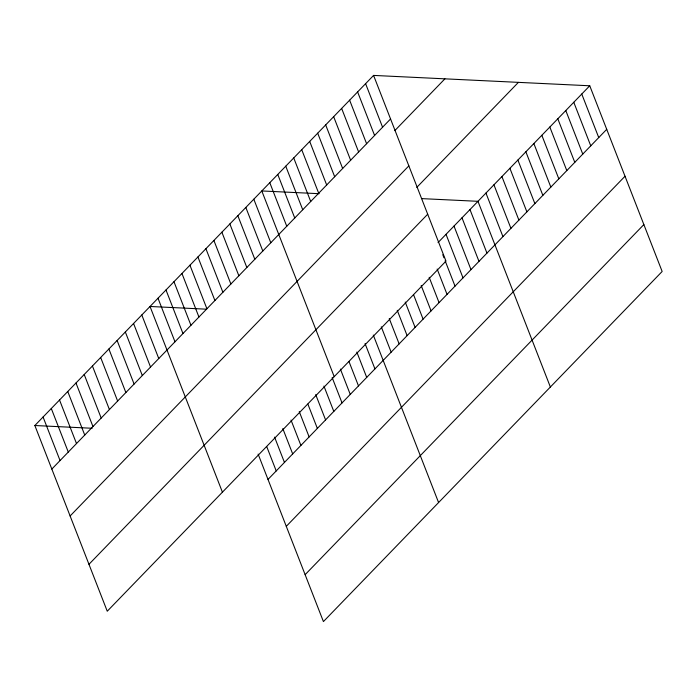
<?xml version="1.0" encoding="UTF-8"?>
<svg xmlns="http://www.w3.org/2000/svg" width="697" height="697" viewBox="0 0 697 697"><rect width="100%" height="100%" fill="white"/><g stroke="black" fill="none" stroke-linecap="round" stroke-linejoin="round"><path stroke-width="1.05" d="M373.583 75.415L445.984 261.122L107.251 611.217L34.85 425.518L373.583 75.415L589.749 85.783L662.15 271.481L323.417 621.585L258.125 454.104M51.831 469.064L390.555 118.969M394.833 130.6L444.913 78.839M70.118 515.98L408.851 165.877M416.789 187.388L518.411 82.359M88.963 564.309L427.697 214.214M438.047 242.573L589.749 85.783M267.997 479.431L606.73 129.328M286.284 526.34L625.017 176.245M305.129 574.668L643.862 224.573M319.087 193.696L261.802 190.952L334.203 376.659M421.763 198.619L477.968 201.311L550.369 387.018M206.225 309.172L150.021 306.48L222.421 492.187M34.85 425.518L92.135 428.263M581.76 94.034L598.74 137.579M573.779 102.285L590.76 145.839M565.79 110.535L582.77 154.089M557.809 118.786L574.79 162.34M549.828 127.037L566.8 170.591M541.839 135.296L558.82 178.841M533.858 143.547L550.839 187.101M525.869 151.798L542.85 195.352M517.888 160.049L534.869 203.602M509.899 168.299L526.88 211.853M501.918 176.559L518.899 220.104M493.938 184.81L510.918 228.355M485.948 193.06L502.929 236.614M469.978 209.562L486.959 253.116M461.998 217.812L478.978 261.366M454.008 226.072L470.989 269.617M446.028 234.323L463.008 277.876M442.787 254.727L443.963 257.768M445.148 260.8L455.028 286.127M365.594 83.666L382.575 127.22M437.167 269.059L447.038 294.378M357.613 91.926L374.594 135.471M429.186 277.31L439.058 302.629M349.624 100.176L366.605 143.721M421.197 285.561L431.068 310.879M341.643 108.427L358.624 151.981M413.609 294.822L423.088 319.13M333.654 116.678L350.635 160.232M405.227 302.062L415.098 327.39M325.673 124.929L342.654 168.482M397.246 310.322L407.118 335.64M317.693 133.179L334.673 176.733M389.257 318.573L399.137 343.891M309.703 141.439L326.684 184.984M381.276 326.823L391.148 352.142M301.723 149.689L318.703 193.235M373.296 335.074L438.587 502.546M293.733 157.94L310.714 201.494M365.062 343.577L374.942 368.896M285.753 166.191L302.733 209.745M356.838 352.081L366.709 377.399M277.763 174.442L294.744 217.995M349.005 361.595L358.485 385.903M269.783 182.692L286.763 226.246M340.389 369.088L350.26 394.406M332.164 377.582L342.035 402.91M253.813 199.203L270.793 242.756M323.931 386.086L333.811 411.413M245.832 207.453L262.813 251.007M315.706 394.589L325.577 419.908M237.843 215.704L254.823 259.258M307.874 404.103L317.353 428.411M229.862 223.955L246.843 267.509M299.257 411.596L309.128 436.914M221.881 232.214L238.853 275.759M291.032 420.099L300.904 445.418M213.892 240.465L230.873 284.01M282.808 428.603L292.679 453.921M205.911 248.716L222.892 292.27M274.574 437.106L284.446 462.425M197.922 256.966L214.903 300.52M266.742 446.62L276.221 470.928M189.941 265.217L206.922 308.771M181.952 273.468L198.933 317.022M173.971 281.727L190.952 325.272M165.991 289.978L182.963 333.532M158.001 298.229L174.982 341.783M141.796 314.983L158.768 358.537M133.563 323.486L150.543 367.04M125.338 331.99L142.319 375.544M117.113 340.493L134.094 384.038M108.889 348.997L125.869 392.542M100.664 357.491L117.636 401.045M92.431 365.995L109.412 409.548M84.206 374.498L101.187 418.052M75.982 383.002L92.962 426.555M67.757 391.505L84.738 435.059M59.533 400.008L76.504 443.562M51.299 408.512L68.28 452.057M43.075 417.015L60.055 460.56"/></g></svg>
